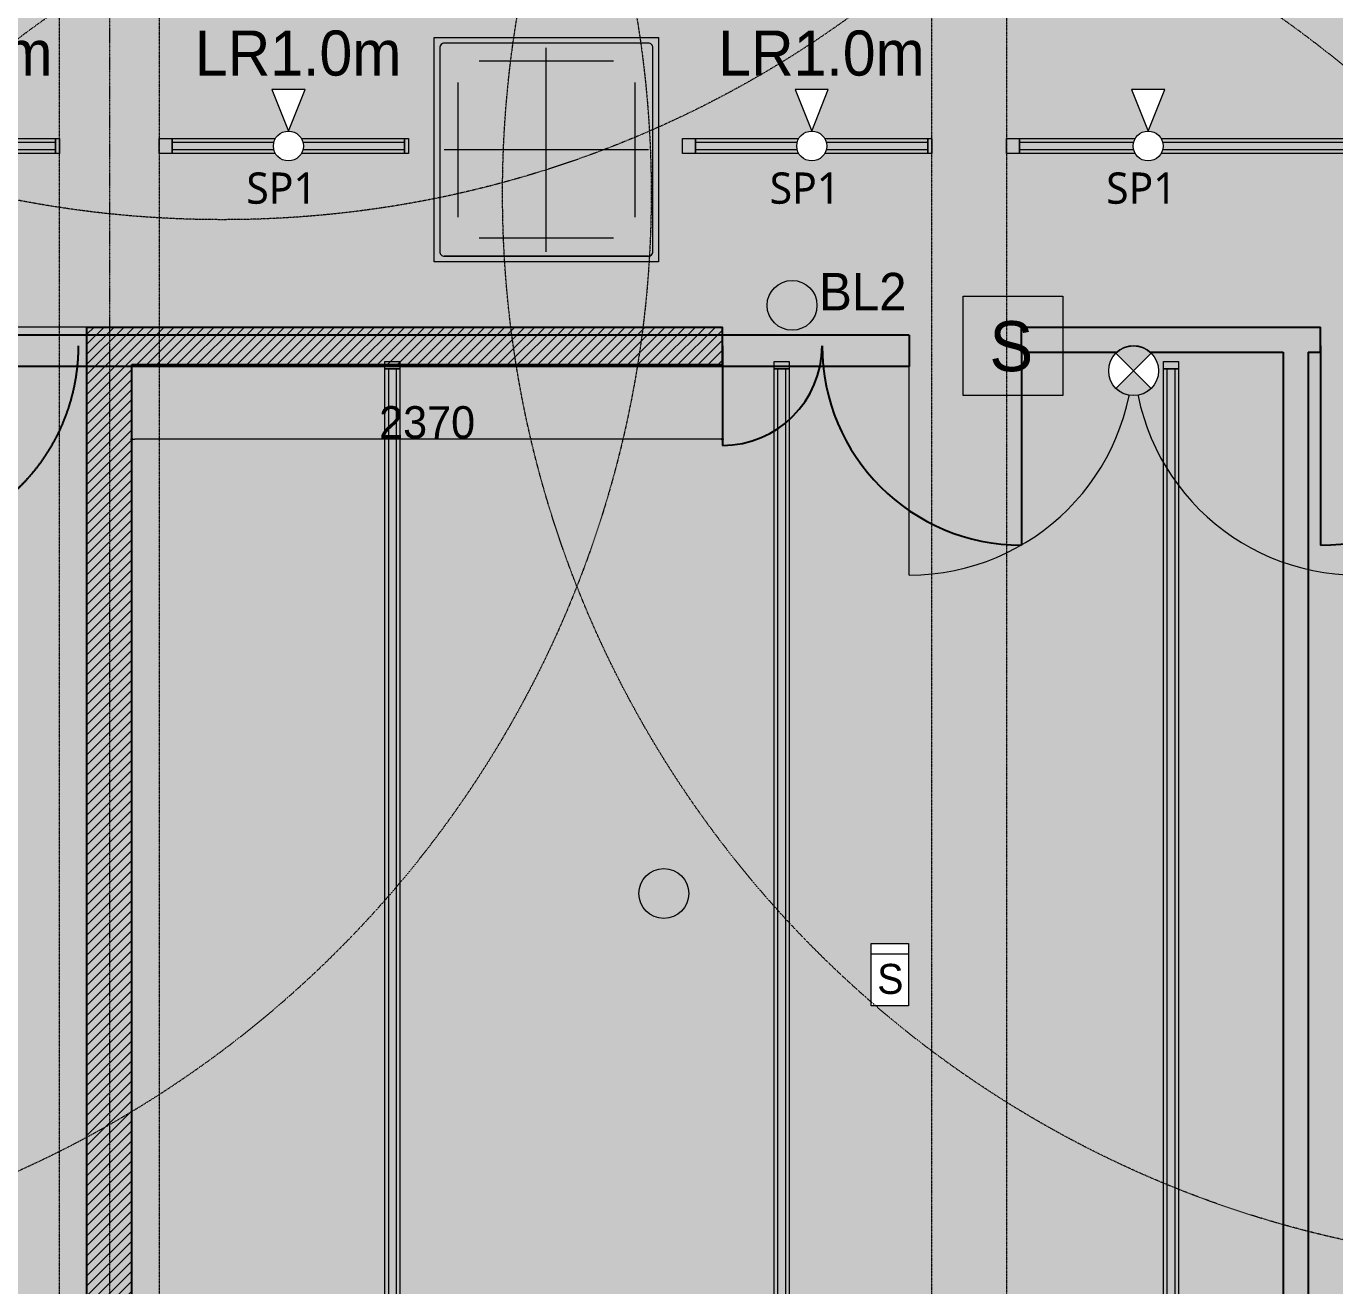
# Model space of a CAD drawing. Header units: millimetres. Extents: x -376000 to 292178, y -193032 to 188048.
# Drawn here: x -229792 to -224540, y 58085 to 63142 of the extents above; entities that cross this region are included whole.
import ezdxf

# ---------------------------------------------------------------- set-up
doc = ezdxf.new("R2010")
doc.units = ezdxf.units.MM
doc.header["$PDMODE"] = 1
doc.header["$PDSIZE"] = -2
for name, pattern in [('VW-01 短破線', [2.1161248, 1.0580624, -1.0580624]), ('ラインタイプ-1', [2.1165312, 1.0580624, -1.0584688]), ('ラインタイプ-28', [1.0581610785590276, 0.70538330078125, -0.3527777777777777]), ('ラインタイプ-6', [5.2915312, 3.175, -1.0580624, 0.3527044000000002, -0.7057644000000001])]:
    doc.linetypes.add(name, pattern=pattern)
for name, color, linetype, lineweight, true_color in [('02_0.25', 1, 'Continuous', 25, 0xff0000), ('04_0.10', 7, 'Continuous', 9, 0x0099ff), ('05_0.05点線', 9, 'ラインタイプ-28', 5, 0x808080), ('06一点鎖線', 7, 'ラインタイプ-6', 9, 0x9999ff), ('08_ハッチ・色', 7, 'Continuous', 5, 0x888888)]:
    doc.layers.add(name, color=color, linetype=linetype, lineweight=lineweight, true_color=true_color)
for name, color, linetype, lineweight in [('02_既存平面-内部建具・サッシ', 7, 'Continuous', 18), ('07_文字・記号', 7, 'Continuous', 9), ('_セキュリティー (2D)', 7, 'Continuous', 5), ('_塗（エリア） (2D)', 7, 'Continuous', 5), ('_塗（壁） (2D)', 7, 'Continuous', 5), ('_天井プロット (2D)', 7, 'Continuous', 5), ('_平面図(既存部) (2D)', 7, 'Continuous', 5), ('_平面図（新設） (2D)', 7, 'Continuous', 5), ('_梁 (2D)', 7, 'Continuous', 5), ('_解体部 (2D)', 7, 'Continuous', 5), ('天伏図', 7, 'Continuous', 5), ('寸法', 7, 'Continuous', 5)]:
    doc.layers.add(name, color=color, linetype=linetype, lineweight=lineweight)
doc.styles.add('Hiragino Kaku Gothic Pro W3', font='', dxfattribs={"bigfont": 'Hiragino Kaku Gothic Pro W3'})
doc.styles.add('Hiragino Sans W3', font='', dxfattribs={"bigfont": 'Hiragino Sans W3'})
doc.styles.add('Yu Gothic UI (bold)', font='Yu Gothic UI.ttf')
doc.styles.add('ＭＳ Ｐゴシック', font='MS PGothic.ttf')
doc.styles.get('Hiragino Kaku Gothic Pro W3').set_extended_font_data('Hiragino Kaku Gothic Pro W3')
doc.styles.get('Hiragino Sans W3').set_extended_font_data('Hiragino Sans W3')
doc.dimstyles.new('建具表寸法', dxfattribs={"dimtxt": 161.7816840277779, "dimasz": 0.19998779296875, "dimexe": 0, "dimexo": 0.3, "dimgap": 0.005, "dimtad": 1, "dimdsep": 46, "dimtxsty": 'Hiragino Sans W3', "dimblk": 'DOT', "dimblk1": 'DOT', "dimblk2": 'DOT', "dimcen": 0, "dimazin": 0, "dimtfac": 1, "dimtix": 1, "dimtmove": 0, "dimatfit": 0, "dimldrblk": 'VW_FILLEDARROW', "dimfxl": 1, "dimfrac": 2, "dimtolj": 1, "dimarcsym": 0})

# ---------------------------------------------------------------- blocks, each defined once
blk = doc.blocks.new('塗（エリア） (2D)')
at = {"layer": '08_ハッチ・色', "linetype": 'Continuous', "lineweight": 0, "true_color": 0xd9d2ae, "transparency": 33554559}
blk.add_hatch(color=9, dxfattribs=at).paths.add_polyline_path([(-250142.7557079456, 61858.5592114356), (-250142.7557079456, 64113.55921143571), (-247342.7557079456, 64113.55921143571), (-247342.7557079456, 63598.55921143571), (-227667.2557079456, 63598.55921143571), (-227667.2557079456, 65233.05420418431), (-225357.7557079456, 65233.05420418431), (-225357.7557079456, 63623.5592114356), (-222307.7557079456, 63623.5592114356), (-222307.7557079456, 61858.5592114356)])
at = {"layer": '08_ハッチ・色', "linetype": 'Continuous', "lineweight": 0, "true_color": 0x74ff63, "transparency": 33554559}
blk.add_hatch(color=91, dxfattribs=at).paths.add_polyline_path([(-231040.2557079456, 61858.55902478657), (-231040.2557079456, 60698.05906584938), (-231040.2557079456, 60698.05906584938), (-231040.2557079456, 56583.55921143571), (-214892.7557079456, 56583.55921143571), (-214892.7557079456, 61858.55902478657)])
blk = doc.blocks.new('塗（壁） (2D)')
at = {"layer": '08_ハッチ・色', "linetype": 'Continuous', "lineweight": 0}
blk.add_hatch(color=120, dxfattribs=at).paths.add_polyline_path([(-226247.7557079456, 61901.05921143548), (-226247.7557079456, 61776.05921143548), (-231102.7557079456, 61776.05921143548), (-231102.7557079456, 61901.05921143548)])
blk = doc.blocks.new('平面図(既存部) (2D)')
at = {"layer": '06一点鎖線'}
blk.add_line((-229457.7557079456, 72935.68380817688), (-229457.7557079456, 54935.68380817689), dxfattribs=at)
blk.add_line((-229457.7557079456, 72935.68380817688), (-229457.7557079456, 54935.68380817689), dxfattribs=at)
blk = doc.blocks.new('グループ-202')
at = {"layer": '02_0.25'}
blk.add_line((-230382.7557079458, 61058.55921143548), (-230382.7557079458, 61858.55921143548), dxfattribs=at)
blk.add_open_spline([(-229582.7557079458, 61858.55921143549), (-229582.7608294859, 61819.25798322508), (-229586.6079266081, 61780.14549917185), (-229590.4652174874, 61741.03401911612), (-229598.1274836232, 61702.48695382259), (-229605.7997960217, 61663.94188685495), (-229617.20343936, 61626.33146963194), (-229628.6168847152, 61588.72402581816), (-229643.6520819368, 61552.41246554344), (-229658.6967425306, 61516.10482512584), (-229677.2186964672, 61481.44182197472), (-229695.749683994, 61446.78364737824), (-229717.5800181038, 61414.10302501982), (-229739.4188690237, 61381.42809341197), (-229764.3473452557, 61351.0445841046), (-229789.2837394958, 61320.66757293861), (-229817.0702829966, 61292.87378648626), (-229844.8640694489, 61265.08724298551), (-229875.2410806149, 61240.15084874532), (-229905.6245899223, 61215.22237251335), (-229938.29952153, 61193.38352159347), (-229970.9801438885, 61171.55318748367), (-230005.638318485, 61153.02219995682), (-230040.3013216361, 61134.50024602032), (-230076.6089620537, 61119.45558542648), (-230112.9205223284, 61104.4203882049), (-230150.5279661422, 61093.00694284974), (-230188.1383833653, 61081.60329951136), (-230226.6834503328, 61073.93098711291), (-230265.2305156264, 61066.26872097694), (-230304.3419956821, 61062.41143009775), (-230343.4544797354, 61058.56433297566), (-230382.7557079458, 61058.55921143549)], degree=2, knots=[0, 0, 0, 0.0625000000000113, 0.0625000000000113, 0.1249999999999293, 0.1249999999999293, 0.1874999999998223, 0.1874999999998223, 0.2499999999998109, 0.2499999999998109, 0.3124999999998602, 0.3124999999998602, 0.3749999999998869, 0.3749999999998869, 0.4374999999998979, 0.4374999999998979, 0.4999999999998618, 0.4999999999998618, 0.5624999999996858, 0.5624999999996858, 0.6249999999994527, 0.6249999999994527, 0.6874999999993681, 0.6874999999993681, 0.7499999999993621, 0.7499999999993621, 0.8124999999994156, 0.8124999999994156, 0.8749999999994683, 0.8749999999994683, 0.937499999999668, 0.937499999999668, 1, 1, 1], dxfattribs=at)
blk = doc.blocks.new('_Dot')
at = {"color": 0, "linetype": 'ByBlock', "lineweight": -2}
blk.add_line((-0.5, 0), (-1, 0), dxfattribs=at)
at = {"color": 0, "linetype": 'ByBlock', "const_width": 0.5}
blk.add_lwpolyline([(-0.25, 0, 1), (0.25, 0, 1)], format="xyb", close=True, dxfattribs=at)
blk = doc.blocks.new('*D283')
at = {"layer": 'Defpoints', "color": 0}
for p in [(-229847.7557079456, 61933.55921143548), (-229547.7557079456, 61933.55921143548), (-229547.7557079456, 57173.55921143571)]:
    blk.add_point(p, dxfattribs=at)
at = {"layer": '寸法', "color": 0, "lineweight": -2}
for p, q in [((-229548.0557079456, 61933.55921143548), (-229847.7557079456, 61933.55921143548)), ((-229847.7557079456, 57185.55847901384), (-229847.7557079456, 61921.55994385736)), ((-229548.0557079456, 57173.55921143571), (-229847.7557079456, 57173.55921143571))]:
    blk.add_line(p, q, dxfattribs=at)
at = {"layer": '寸法', "color": 0, "lineweight": -2, "xscale": 11.999267578125, "yscale": 11.999267578125, "zscale": 11.999267578125}
for p, rotation in [((-229847.7557079456, 61933.55921143548), 90), ((-229847.7557079456, 57173.55921143571), 270)]:
    blk.add_blockref('_Dot', p, dxfattribs=dict(at, rotation=rotation))
at = {"layer": '寸法', "color": 0, "insert": (-229914.711451391, 59553.5592114356), "char_height": 129.4253472222222, "attachment_point": 5, "rotation": 90, "style": 'Hiragino Kaku Gothic Pro W3'}
blk.add_mtext('\\A1;4760', dxfattribs=at)
blk = doc.blocks.new('VW_FILLEDARROW')
at = {"color": 0, "linetype": 'Continuous', "lineweight": 5, "transparency": 16777216, "flags": 128}
blk.add_lwpolyline([(-161.3333333333333, 43.22913637888779), (0, 0), (-161.3333333333333, -43.22913637888784)], close=True, dxfattribs=at)
blk = doc.blocks.new('*D284')
at = {"layer": 'Defpoints', "color": 0}
for p in [(-229367.7557079456, 61783.55921143548), (-226997.7557079456, 61783.55921143548), (-229367.7557079456, 61483.55921143548)]:
    blk.add_point(p, dxfattribs=at)
at = {"layer": '寸法', "color": 0, "lineweight": -2}
for p, q in [((-229367.7557079456, 61783.25921143548), (-229367.7557079456, 61483.55921143548)), ((-226997.7557079456, 61783.25921143548), (-226997.7557079456, 61483.55921143548)), ((-227009.7549755238, 61483.55921143548), (-229355.7564403675, 61483.55921143548))]:
    blk.add_line(p, q, dxfattribs=at)
at = {"layer": '寸法', "color": 0, "lineweight": -2, "xscale": 11.999267578125, "yscale": 11.999267578125, "zscale": 11.999267578125, "rotation": 180}
blk.add_blockref('_Dot', (-229367.7557079456, 61483.55921143548), dxfattribs=at)
at = {"layer": '寸法', "color": 0, "lineweight": -2, "xscale": 11.999267578125, "yscale": 11.999267578125, "zscale": 11.999267578125}
blk.add_blockref('_Dot', (-226997.7557079456, 61483.55921143548), dxfattribs=at)
at = {"layer": '寸法', "color": 0, "insert": (-228182.7557079456, 61550.68391747517), "char_height": 129.4253472222222, "attachment_point": 5, "style": 'Hiragino Kaku Gothic Pro W3'}
blk.add_mtext('\\A1;2370', dxfattribs=at)
blk = doc.blocks.new('グループ-639')
at = {"layer": '04_0.10'}
blk.add_line((-226247.7557079456, 60938.55921143536), (-226247.7557079456, 61838.55921143536), dxfattribs=at)
blk.add_arc((-226247.7557079456, 61838.55921143536), 900, 270, 0, dxfattribs=at)
blk = doc.blocks.new('グループ-641')
at = {"layer": '04_0.10'}
blk.add_line((-224447.7557079456, 60938.55921143536), (-224447.7557079456, 61838.55921143536), dxfattribs=at)
blk.add_arc((-224447.7557079456, 61838.55921143536), 900, 180, 270, dxfattribs=at)
blk = doc.blocks.new('平面図（新設） (2D)')
at = {"layer": '02_0.25'}
for p, q in [((-226247.7557079456, 61901.05921143548), (-231102.7557079456, 61901.05921143548)), ((-226247.7557079456, 61901.05921143548), (-226247.7557079456, 61776.05921143548)), ((-226249.1954826151, 61776.05921143536), (-230977.7557079456, 61776.05921143548))]:
    blk.add_line(p, q, dxfattribs=at)
at = {"layer": '04_0.10'}
for name in ['グループ-639', 'グループ-641']:
    blk.add_blockref(name, (0, 0), dxfattribs=at)
blk = doc.blocks.new('グループ-1158')
at = {"layer": '07_文字・記号', "color": 160, "linetype": 'Continuous', "lineweight": 5, "true_color": 0x003dff, "transparency": 33554687, "flags": 128}
for points in [[(-225805.2650996233, 62630.74416622978), (-225857.7557079458, 62630.74416622978), (-225857.7557079458, 62690.74416622978), (-225805.2650996233, 62690.74416622978)], [(-222773.5028904425, 62630.74416622978), (-225805.2650996233, 62630.74416622978), (-225805.2650996233, 62690.74416622978), (-222773.5028904425, 62690.74416622978)], [(-222773.5028904425, 62645.74416622978), (-225805.2650996233, 62645.74416622978), (-225805.2650996233, 62675.74416622978), (-222773.5028904425, 62675.74416622978)], [(-222757.7557079457, 62630.74416622978), (-222773.5028904425, 62630.74416622978), (-222773.5028904425, 62690.74416622978), (-222757.7557079457, 62690.74416622978)]]:
    blk.add_lwpolyline(points, close=True, dxfattribs=at)
at = {"layer": '07_文字・記号', "color": 160, "true_color": 0x003dff, "insert": (-223200.2596983169, 63032.66337766551), "char_height": 180.9088541666667, "attachment_point": 5, "line_spacing_factor": 1.007907314816854, "style": 'ＭＳ Ｐゴシック'}
blk.add_mtext('LR3.0m', dxfattribs=at)
blk = doc.blocks.new('グループ-1163')
at = {"layer": '07_文字・記号', "color": 160, "linetype": 'Continuous', "lineweight": 5, "true_color": 0x003dff, "transparency": 33554687, "flags": 128}
for points in [[(-232705.2650996231, 62630.74416622978), (-232757.7557079456, 62630.74416622978), (-232757.7557079456, 62690.74416622978), (-232705.2650996231, 62690.74416622978)], [(-229673.5028904423, 62630.74416622978), (-232705.2650996231, 62630.74416622978), (-232705.2650996231, 62690.74416622978), (-229673.5028904423, 62690.74416622978)], [(-229673.5028904423, 62645.74416622978), (-232705.2650996231, 62645.74416622978), (-232705.2650996231, 62675.74416622978), (-229673.5028904423, 62675.74416622978)], [(-229657.7557079456, 62630.74416622978), (-229673.5028904423, 62630.74416622978), (-229673.5028904423, 62690.74416622978), (-229657.7557079456, 62690.74416622978)]]:
    blk.add_lwpolyline(points, close=True, dxfattribs=at)
at = {"layer": '07_文字・記号', "color": 160, "true_color": 0x003dff, "insert": (-230100.2596983168, 63032.66337766551), "char_height": 180.9088541666667, "attachment_point": 5, "line_spacing_factor": 1.007907314816854, "style": 'ＭＳ Ｐゴシック'}
blk.add_mtext('LR3.0m', dxfattribs=at)
blk = doc.blocks.new('グループ-1164')
at = {"layer": '07_文字・記号', "color": 160, "linetype": 'Continuous', "lineweight": 5, "true_color": 0x003dff, "transparency": 33554687, "flags": 128}
for points in [[(-227105.2650996231, 62630.74416622978), (-227157.7557079456, 62630.74416622978), (-227157.7557079456, 62690.74416622978), (-227105.2650996231, 62690.74416622978)], [(-226173.5028904424, 62630.74416622978), (-227105.2650996231, 62630.74416622978), (-227105.2650996231, 62690.74416622978), (-226173.5028904424, 62690.74416622978)], [(-226173.5028904424, 62645.74416622978), (-227105.2650996231, 62645.74416622978), (-227105.2650996231, 62675.74416622978), (-226173.5028904424, 62675.74416622978)], [(-226157.7557079456, 62630.74416622978), (-226173.5028904424, 62630.74416622978), (-226173.5028904424, 62690.74416622978), (-226157.7557079456, 62690.74416622978)]]:
    blk.add_lwpolyline(points, close=True, dxfattribs=at)
at = {"layer": '07_文字・記号', "color": 160, "true_color": 0x003dff, "insert": (-226600.2596983169, 63032.66337766551), "char_height": 180.9088541666667, "attachment_point": 5, "line_spacing_factor": 1.007907314816854, "style": 'ＭＳ Ｐゴシック'}
blk.add_mtext('LR1.0m', dxfattribs=at)
blk = doc.blocks.new('グループ-1184')
at = {"color": 255}
blk.add_wipeout([(66.66666666666661, 218.38048195759038), (-66.66666666666669, 218.38048195759038), (-1.0658141036401503e-14, 51.71381529092378)], dxfattribs=at).dxf.layer = '07_文字・記号'
at = {"layer": '07_文字・記号', "color": 160, "true_color": 0x003dff, "flags": 128}
blk.add_lwpolyline([(66.66666666666664, 218.3804819575904), (-66.6666666666667, 218.3804819575904), (-4e-15, 51.71381529092378)], close=True, dxfattribs=at)
at = {"color": 255}
blk.add_wipeout([(37.71805487171424, -54.94824999442716), (32.96274992697249, -58.42057527335727), (27.88999568116196, -61.41007896490771), (22.548645530719334, -63.887970514299866), (16.990139597472407, -65.8303864713598), (11.268009332146741, -67.21862030858844), (5.4373619772320465, -68.03930257524746), (-0.44565014588780927, -68.28452965247837), (-6.324370414485617, -67.95193986947271), (-12.142183538739383, -67.04473624765285), (-17.84306079792239, -65.57165565382489), (-23.372099627612183, -63.54688465937518), (-28.676052361398778, -60.989922915832636), (-33.70383903502033, -57.92539536256507), (-38.40703931434206, -54.382815075151626), (-42.740358809643325, -50.396299038331435), (-46.66206528535096, -46.004239580790454), (-50.13439056428108, -41.2489346360487), (-53.1238942558315, -36.1761803902382), (-55.60178580522366, -30.83483023979558), (-57.54420176228357, -25.276324306548645), (-58.93243559951221, -19.55419404122297), (-59.753117866171245, -13.723546686308282), (-59.998344943402145, -7.840534563188413), (-59.665755160396486, -1.9618142945906243), (-58.75855153857663, 3.85599882966315), (-57.28547094474868, 9.556876088846167), (-55.260699950298964, 15.085914918535934), (-52.70373820675642, 20.38986765232255), (-49.63921065348885, 25.417654325944085), (-46.0966303660754, 30.120854605265805), (-42.11011432925523, 34.45417410056706), (-37.71805487171425, 38.37588057627471), (-32.962749926972506, 41.84820585520487), (-27.889995681161974, 44.83770954675526), (-22.548645530719348, 47.31560109614742), (-16.99013959747242, 49.25801705320734), (-11.268009332146756, 50.646250890435994), (-5.437361977232061, 51.466933157094985), (0.44565014588779506, 51.71216023432592), (6.324370414485603, 51.37957045132026), (12.142183538739369, 50.4723668295004), (17.843060797922377, 48.999286235672486), (23.37209962761217, 46.97451524122275), (28.676052361398764, 44.41755349768019), (33.703839035020316, 41.35302594441262), (38.40703931434204, 37.81044565699918), (42.74035880964331, 33.823929620179), (46.66206528535095, 29.431870162638006), (50.13439056428106, 24.676565217896297), (53.12389425583149, 19.60381097208574), (55.60178580522365, 14.262460821643117), (57.544201762283556, 8.703954888396197), (58.932435599512196, 2.981824623070537), (59.75311786617123, -2.8488227318441517), (59.99834494340213, -8.731834854964035), (59.66575516039647, -14.610555123561824), (58.75855153857662, -20.428368247815612), (57.28547094474867, -26.129245506998615), (55.26069995029895, -31.658284336688396), (52.703738206756405, -36.962237070474984), (49.63921065348884, -41.99002374409655), (46.09663036607539, -46.69322402341827), (42.11011432925522, -51.026543518719535)], dxfattribs=at).dxf.layer = '07_文字・記号'
at = {"layer": '07_文字・記号', "color": 160, "true_color": 0x003dff}
blk.add_circle((0, -8.286184709076224), 60.00000000000001, dxfattribs=at)
blk = doc.blocks.new('照明(スポット)-1')
at = {"layer": '07_文字・記号', "color": 160, "true_color": 0x003dff}
blk.add_blockref('グループ-1184', (0, 0), dxfattribs=at)
at = {"layer": '07_文字・記号', "color": 160, "true_color": 0x003dff, "transparency": 33554687, "insert": (-168.4634551339679, -114.4578137600021), "char_height": 125.6311487268519, "attachment_point": 1, "line_spacing_factor": 1.030179951983436, "style": 'Yu Gothic UI (bold)'}
blk.add_mtext('SP1', dxfattribs=at)
blk = doc.blocks.new('グループ-1261')
at = {"layer": '07_文字・記号', "color": 160, "linetype": 'Continuous', "lineweight": 5, "true_color": 0x003dff, "transparency": 33554687, "flags": 128}
for points in [[(-228291.7557079456, 61796.05902478662), (-228291.7557079456, 61766.05902478662), (-228351.7557079456, 61766.05902478662), (-228351.7557079456, 61796.05902478662)], [(-228291.7557079456, 61766.05902478662), (-228291.7557079456, 56901.05902478662), (-228351.7557079456, 56901.05902478662), (-228351.7557079456, 61766.05902478662)], [(-228306.7557079456, 61766.05902478662), (-228306.7557079456, 56901.05902478662), (-228336.7557079456, 56901.05902478662), (-228336.7557079456, 61766.05902478662)], [(-228291.7557079456, 56901.05902478662), (-228291.7557079456, 56801.05902478662), (-228351.7557079456, 56801.05902478662), (-228351.7557079456, 56901.05902478662)]]:
    blk.add_lwpolyline(points, close=True, dxfattribs=at)
at = {"layer": '07_文字・記号', "color": 160, "true_color": 0x003dff, "insert": (-228525.6360877206, 57231.06419688767), "char_height": 180.9088541666667, "attachment_point": 5, "rotation": 90, "line_spacing_factor": 1.007907314816854, "style": 'ＭＳ Ｐゴシック'}
blk.add_mtext('LR5.0m', dxfattribs=at)
blk = doc.blocks.new('グループ-1262')
at = {"layer": '07_文字・記号', "color": 160, "linetype": 'Continuous', "lineweight": 5, "true_color": 0x003dff, "transparency": 33554687, "flags": 128}
for points in [[(-226729.7557079456, 61796.05902478662), (-226729.7557079456, 61766.05902478662), (-226789.7557079456, 61766.05902478662), (-226789.7557079456, 61796.05902478662)], [(-226729.7557079456, 61766.05902478662), (-226729.7557079456, 56901.05902478662), (-226789.7557079456, 56901.05902478662), (-226789.7557079456, 61766.05902478662)], [(-226744.7557079456, 61766.05902478662), (-226744.7557079456, 56901.05902478662), (-226774.7557079456, 56901.05902478662), (-226774.7557079456, 61766.05902478662)], [(-226729.7557079456, 56901.05902478662), (-226729.7557079456, 56801.05902478662), (-226789.7557079456, 56801.05902478662), (-226789.7557079456, 56901.05902478662)]]:
    blk.add_lwpolyline(points, close=True, dxfattribs=at)
at = {"layer": '07_文字・記号', "color": 160, "true_color": 0x003dff, "insert": (-226963.6360877206, 57231.06419688767), "char_height": 180.9088541666667, "attachment_point": 5, "rotation": 90, "line_spacing_factor": 1.007907314816854, "style": 'ＭＳ Ｐゴシック'}
blk.add_mtext('LR5.0m', dxfattribs=at)
blk = doc.blocks.new('グループ-1263')
at = {"layer": '07_文字・記号', "color": 160, "linetype": 'Continuous', "lineweight": 5, "true_color": 0x003dff, "transparency": 33554687, "flags": 128}
for points in [[(-225167.7557079456, 61796.05902478662), (-225167.7557079456, 61766.05902478662), (-225227.7557079456, 61766.05902478662), (-225227.7557079456, 61796.05902478662)], [(-225167.7557079456, 61766.05902478662), (-225167.7557079456, 56901.05902478662), (-225227.7557079456, 56901.05902478662), (-225227.7557079456, 61766.05902478662)], [(-225182.7557079456, 61766.05902478662), (-225182.7557079456, 56901.05902478662), (-225212.7557079456, 56901.05902478662), (-225212.7557079456, 61766.05902478662)], [(-225167.7557079456, 56901.05902478662), (-225167.7557079456, 56801.05902478662), (-225227.7557079456, 56801.05902478662), (-225227.7557079456, 56901.05902478662)]]:
    blk.add_lwpolyline(points, close=True, dxfattribs=at)
at = {"layer": '07_文字・記号', "color": 160, "true_color": 0x003dff, "insert": (-225401.6360877206, 57231.06419688767), "char_height": 180.9088541666667, "attachment_point": 5, "rotation": 90, "line_spacing_factor": 1.007907314816854, "style": 'ＭＳ Ｐゴシック'}
blk.add_mtext('LR5.0m', dxfattribs=at)
blk = doc.blocks.new('誘導灯')
at = {"color": 255}
blk.add_wipeout([(100, 7.275957614183426e-12), (99.5184726672197, -9.80171403294878), (98.07852804032306, -19.509032201605578), (95.69403357322088, -29.028467725438986), (92.38795325112868, -38.26834323650172), (88.1921264348355, -47.13967368259247), (83.14696123025452, -55.55702330195294), (77.3010453362737, -63.439328416357256), (70.71067811865474, -70.71067811864748), (63.43932841636454, -77.30104533626641), (55.557023301960214, -83.14696123024726), (47.139673682599756, -88.19212643482823), (38.268343236508976, -92.38795325112142), (29.028467725446237, -95.6940335732136), (19.50903220161282, -98.07852804031577), (9.80171403295606, -99.51847266721244), (0, -99.99999999999272), (-9.80171403295606, -99.51847266721244), (-19.50903220161282, -98.07852804031577), (-29.028467725446237, -95.6940335732136), (-38.268343236508976, -92.38795325112142), (-47.139673682599756, -88.19212643482823), (-55.557023301960214, -83.14696123024726), (-63.43932841636454, -77.30104533626641), (-70.71067811865474, -70.71067811864748), (-77.3010453362737, -63.439328416357256), (-83.14696123025452, -55.55702330195294), (-88.1921264348355, -47.13967368259247), (-92.38795325112868, -38.26834323650172), (-95.69403357322088, -29.028467725438986), (-98.07852804032306, -19.509032201605578), (-99.5184726672197, -9.80171403294878), (-100, 7.275957614183426e-12), (-99.5184726672197, 9.801714032963332), (-98.07852804032306, 19.50903220162013), (-95.69403357322088, 29.028467725453538), (-92.38795325112868, 38.268343236516245), (-88.1921264348355, 47.139673682607025), (-83.14696123025452, 55.55702330196749), (-77.3010453362737, 63.43932841637178), (-70.71067811865474, 70.71067811866203), (-63.43932841636454, 77.30104533628099), (-55.557023301960214, 83.14696123026181), (-47.139673682599756, 88.19212643484275), (-38.268343236508976, 92.38795325113597), (-29.028467725446237, 95.69403357322813), (-19.50903220161282, 98.0785280403303), (-9.80171403295606, 99.518472667227), (0, 100.00000000000728), (9.80171403295606, 99.518472667227), (19.50903220161282, 98.0785280403303), (29.028467725446237, 95.69403357322813), (38.268343236508976, 92.38795325113597), (47.139673682599756, 88.19212643484275), (55.557023301960214, 83.14696123026181), (63.43932841636454, 77.30104533628099), (70.71067811865474, 70.71067811866203), (77.3010453362737, 63.43932841637178), (83.14696123025452, 55.55702330196749), (88.1921264348355, 47.139673682607025), (92.38795325112868, 38.268343236516245), (95.69403357322088, 29.028467725453538), (98.07852804032306, 19.50903220162013), (99.5184726672197, 9.801714032963332)], dxfattribs=at).dxf.layer = '07_文字・記号'
at = {"layer": '07_文字・記号', "linetype": 'Continuous', "lineweight": 0, "true_color": 0x00d136}
h = blk.add_hatch(color=102, dxfattribs=at)
edge = h.paths.add_edge_path()
edge.add_arc((5.82057e-11, -2.37712e-11), 99.99999999998741, 45.00000000003615, 134.9999999999874)
edge.add_line((-70.71067811857209, 70.71067811863759), (70.71067811863033, -70.71067811863759))
edge.add_arc((-3.64e-12, 7.7041e-12), 99.9999999999786, 225.0000000000341, 314.99999999999545, ccw=False)
edge.add_line((-70.71067811860121, -70.71067811867397), (70.71067811865942, 70.71067811866669))
at = {"layer": '07_文字・記号', "color": 92, "true_color": 0x14b500, "flags": 128}
blk.add_lwpolyline([(70.71067811865942, 70.71067811866669, 0.4142135623728459), (-70.71067811857209, 70.71067811863759), (70.71067811863031, -70.71067811863759, -0.4142135623728974), (-70.71067811860121, -70.71067811867397)], format="xyb", close=True, dxfattribs=at)
at = {"layer": '07_文字・記号', "color": 92, "true_color": 0x14b500}
blk.add_circle((0, 7.276000000000001e-12), 100, dxfattribs=at)
blk = doc.blocks.new('グループ-1350')
at = {"color": 255, "linetype": 'Continuous', "lineweight": 5}
blk.add_wipeout([(-226400.5773069824, 59458.78352198067), (-226250.5773069824, 59458.78352198067), (-226250.5773069824, 59208.78352198067), (-226400.5773069824, 59208.78352198067)], dxfattribs=at).dxf.layer = '天伏図'
at = {"layer": '天伏図', "color": 82, "linetype": 'Continuous', "lineweight": 5, "true_color": 0x1ade00}
blk.add_line((-226400.5773069824, 59417.66510092804), (-226250.5773069824, 59417.66510092804), dxfattribs=at)
at = {"layer": '天伏図', "color": 82, "linetype": 'Continuous', "lineweight": 5, "true_color": 0x1ade00, "flags": 128}
blk.add_lwpolyline([(-226400.5773069824, 59458.78352198067), (-226250.5773069824, 59458.78352198067), (-226250.5773069824, 59208.78352198067), (-226400.5773069824, 59208.78352198067)], close=True, dxfattribs=at)
at = {"layer": '天伏図', "color": 82, "true_color": 0x1ade00, "insert": (-226376.5095986491, 59377.40433703915), "char_height": 120.6059027777778, "attachment_point": 1, "line_spacing_factor": 1.00614523909165, "style": 'ＭＳ Ｐゴシック'}
blk.add_mtext('S', dxfattribs=at)
blk = doc.blocks.new('非常用照明')
at = {"layer": '07_文字・記号', "linetype": 'Continuous', "lineweight": 0, "true_color": 0x00d136}
h = blk.add_hatch(color=102, dxfattribs=at)
edge = h.paths.add_edge_path()
edge.add_arc((0, 0), 100, 0, 360)
at = {"layer": '07_文字・記号', "color": 92, "true_color": 0x14b500}
blk.add_circle((0, 0), 100, dxfattribs=at)
blk = doc.blocks.new('グループ-1166')
at = {"layer": '07_文字・記号', "linetype": 'Continuous', "lineweight": 0, "true_color": 0x02abea}
blk.add_hatch(color=140, dxfattribs=at).paths.add_polyline_path([(-450.0000000004075, 450.0000000004278), (450.0000000004104, 450.0000000004278), (450.0000000004104, -450.0000000004075), (-450.0000000004075, -450.0000000004075)])
at = {"layer": '07_文字・記号'}
for p, q in [((409.6543520105333, 427.5419417075026), (-409.6543520088744, 427.5419417075026)), ((-427.6611367129808, 409.5401757407817), (-427.6611367129808, -409.5401757415966)), ((8.294592e-10, -409.5401757415966), (8.294592e-10, 409.5401757407817)), ((427.6611367146252, -409.5401757415966), (427.6611367146252, 409.5401757407817)), ((270.1017705574341, 355.5348778430488), (-270.1017705557751, 355.5348778430488)), ((-355.6339978990292, 270.0264894992579), (-355.6339978990292, -270.0264895000728)), ((355.6339978982287, 270.0264894992579), (355.6339978982287, -270.0264895000728)), ((409.6543520105333, 8.149073e-10), (-409.6543520088744, 8.149073e-10)), ((270.1017705574341, -355.5348778414191), (-270.1017705557751, -355.5348778414191)), ((409.6543520105333, -427.5419417083177), (-409.6543520088744, -427.5419417083177))]:
    blk.add_line(p, q, dxfattribs=at)
at = {"layer": '07_文字・記号', "flags": 128}
blk.add_lwpolyline([(-450.0000000004075, 450.0000000004278), (450.0000000004104, 450.0000000004278), (450.0000000004104, -450.0000000004075), (-450.0000000004075, -450.0000000004075)], close=True, dxfattribs=at)
for points in [[(-409.6543520088744, 427.5419417075026, 0.1988611462541293), (-422.3870715807278, 422.2693465298289, 0.1989335812276991), (-427.6611367129808, 409.5401757407817)], [(-409.6543520088744, 427.5419417075026, 0.4141323575096176), (-427.6611367129808, 409.5401757407817), (-427.6611367129808, -409.5401757415966)], [(427.6611367146252, 409.5401757407817, 0.4142956472155489), (409.6543520105333, 427.5419417075026), (-409.6543520088744, 427.5419417075026)], [(427.6611367146252, 409.5401757407817, 0.1989635995639824), (422.3870715823796, 422.2693465298289, 0.1988911436493458), (409.6543520105333, 427.5419417075026)], [(409.6543520105333, -427.5419417083177, 0.4141323574298552), (427.6611367146252, -409.5401757415966), (427.6611367146252, 409.5401757407817)], [(-427.6611367129808, -409.5401757415966, 0.1989635995818872), (-422.3870715807278, -422.2693465294215, 0.1988911436667478), (-409.6543520088744, -427.5419417083177)], [(-427.6611367129808, -409.5401757415966, 0.1989635995818872), (-422.3870715807278, -422.2693465294215, 0.1988911436667478), (-409.6543520088744, -427.5419417083177)], [(-427.6611367129808, -409.5401757415966, 0.4142956472153121), (-409.6543520088744, -427.5419417083177), (409.6543520105333, -427.5419417083177)], [(409.6543520105333, -427.5419417083177, 0.1988611462968291), (422.3870715823796, -422.2693465294215, 0.1989335811496913), (427.6611367146252, -409.5401757415966)]]:
    blk.add_lwpolyline(points, format="xyb", dxfattribs=at)
at = {"layer": '07_文字・記号', "insert": (8.294592e-10, 237.6217404526404), "char_height": 1.507573784722222, "attachment_point": 2, "line_spacing_factor": 0.9980396907557102, "style": 'ＭＳ Ｐゴシック'}
blk.add_mtext('AC', dxfattribs=at)
blk = doc.blocks.new('シンボル-5')
at = {"layer": '07_文字・記号'}
blk.add_blockref('グループ-1166', (0, 0), dxfattribs=at)
blk = doc.blocks.new('グループ-1376')
at = {"layer": '07_文字・記号', "color": 160, "linetype": 'Continuous', "lineweight": 5, "true_color": 0x003dff, "transparency": 33554687, "flags": 128}
for points in [[(-229205.2650996232, 62630.74416622978), (-229257.7557079457, 62630.74416622978), (-229257.7557079457, 62690.74416622978), (-229205.2650996232, 62690.74416622978)], [(-228273.5028904425, 62630.74416622978), (-229205.2650996232, 62630.74416622978), (-229205.2650996232, 62690.74416622978), (-228273.5028904425, 62690.74416622978)], [(-228273.5028904425, 62645.74416622978), (-229205.2650996232, 62645.74416622978), (-229205.2650996232, 62675.74416622978), (-228273.5028904425, 62675.74416622978)], [(-228257.7557079457, 62630.74416622978), (-228273.5028904425, 62630.74416622978), (-228273.5028904425, 62690.74416622978), (-228257.7557079457, 62690.74416622978)]]:
    blk.add_lwpolyline(points, close=True, dxfattribs=at)
at = {"layer": '07_文字・記号', "color": 160, "true_color": 0x003dff, "insert": (-228700.2596983169, 63032.66337766551), "char_height": 180.9088541666667, "attachment_point": 5, "line_spacing_factor": 1.007907314816854, "style": 'ＭＳ Ｐゴシック'}
blk.add_mtext('LR1.0m', dxfattribs=at)
blk = doc.blocks.new('天井プロット (2D)')
at = {"layer": '07_文字・記号', "color": 100, "linetype": 'VW-01 短破線', "true_color": 0x00ff3f}
blk.add_circle((-231583.4620594413, 62470), 4299.999999999994, dxfattribs=at)
at = {"layer": '07_文字・記号', "color": 160, "true_color": 0x0036e9}
blk.add_circle((-226718.2022601537, 62021.05902478669), 100.000000000003, dxfattribs=at)
at = {"layer": '07_文字・記号', "color": 7}
for name, p in [('グループ-1163', (0, 0)), ('グループ-1376', (0, 0)), ('グループ-1164', (0, 0)), ('グループ-1158', (0, 0)), ('シンボル-5', (-227704.4013337454, 62645.74416622978)), ('グループ-1261', (0, 0)), ('グループ-1262', (0, 0)), ('グループ-1263', (0, 0)), ('非常用照明', (-227233.0450130112, 59660))]:
    blk.add_blockref(name, p, dxfattribs=at)
at = {"layer": '07_文字・記号', "color": 82, "true_color": 0x1ade00, "transparency": 33554687}
blk.add_blockref('グループ-1350', (0, 0), dxfattribs=at)
at = {"layer": '07_文字・記号', "color": 160, "true_color": 0x0036e9, "insert": (-226609.7575853206, 62151.4655391073), "char_height": 150.7573784722222, "attachment_point": 1, "line_spacing_factor": 1.006497654236691, "style": 'ＭＳ Ｐゴシック'}
blk.add_mtext('BL2', dxfattribs=at)
at = {"layer": '07_文字・記号'}
for p in [(-226639.3839950328, 62669.03035093887), (-225289.3839950329, 62669.03035093887)]:
    blk.add_blockref('照明(スポット)-1', p, dxfattribs=at)
at = {"layer": '07_文字・記号', "color": 7}
blk.add_blockref('誘導灯', (-225347.7557079456, 61758.55902478657), dxfattribs=at)
at = {"layer": '07_文字・記号', "color": 100, "linetype": 'VW-01 短破線', "true_color": 0x00ff3f}
for centre in [(-229005, 66665), (-223580, 62470), (-227233.0450130112, 59660)]:
    blk.add_circle(centre, 4299.999999999994, dxfattribs=at)
at = {"layer": '07_文字・記号'}
blk.add_blockref('照明(スポット)-1', (-228739.3839950328, 62669.03035093887), dxfattribs=at)
blk = doc.blocks.new('グループ-1466')
at = {"layer": '04_0.10', "linetype": 'Continuous', "lineweight": 0, "true_color": 0xc1d9af}
blk.add_hatch(color=9, dxfattribs=at).paths.add_polyline_path([(-200, 200), (200, 200), (200, -200), (-200, -200)])
at = {"layer": '04_0.10', "color": 7, "flags": 128}
blk.add_lwpolyline([(-200, 200), (200, 200), (200, -200), (-200, -200)], close=True, dxfattribs=at)
at = {"layer": '04_0.10', "color": 9, "linetype": 'Continuous', "true_color": 0xc1d9af}
blk.add_solid([(-94.26222249137031, -166.5111111111111), (94.26224940617878, -166.5111111111111), (-94.26222249137031, 166.5111111111111), (94.26224940617878, 166.5111111111111)], dxfattribs=at)
blk.add_solid([(-94.26222249137031, -166.5111111111111), (94.26224940617878, -166.5111111111111), (-94.26222249137031, 166.5111111111111), (94.26224940617878, 166.5111111111111)], dxfattribs=at)
at = {"layer": '04_0.10', "color": 157, "true_color": 0x20618e, "insert": (-94.26222249137031, 99.05706018518518), "char_height": 201.009837962963, "attachment_point": 1, "line_spacing_factor": 1.007554899671813, "style": 'ＭＳ Ｐゴシック'}
blk.add_mtext('S', dxfattribs=at)
blk = doc.blocks.new('AT錠')
at = {"layer": '04_0.10'}
blk.add_blockref('グループ-1466', (0, 0), dxfattribs=at)
blk = doc.blocks.new('セキュリティー (2D)')
at = {"layer": '04_0.10', "color": 7}
blk.add_blockref('AT錠', (-225831.9916776103, 61858.5592114356), dxfattribs=at)
blk = doc.blocks.new('梁 (2D)')
at = {"layer": '05_0.05点線', "color": 7, "linetype": 'ラインタイプ-1', "flags": 128}
for points in [[(-226157.7557079456, 63633.55921143571), (-225857.7557079456, 63633.55921143571), (-225857.7557079456, 56923.55921143571), (-226157.7557079456, 56923.55921143571)], [(-229257.7557079457, 57173.55921143571), (-229657.7557079457, 57173.55921143571), (-229657.7557079457, 63523.55921143571), (-229257.7557079457, 63523.55921143571)]]:
    blk.add_lwpolyline(points, close=True, dxfattribs=at)
blk = doc.blocks.new('解体部 (2D)')
at = {"layer": '02_0.25', "linetype": 'Continuous', "lineweight": 5}
h = blk.add_hatch(dxfattribs=at)
h.set_pattern_fill('デフォルトハッチング-1', style=0, pattern_type=2)
h.set_pattern_definition([(45, (47.62499999999999, -79.375), (47.45104087697784, 7.238695993849825), [])])
h.paths.add_polyline_path([(-229547.7557079456, 57173.55921143571), (-229547.7557079456, 61933.55921143548), (-226997.7557079456, 61933.55921143548), (-226997.7557079456, 61783.55921143548), (-229367.7557079456, 61783.55921143548), (-229367.7557079456, 57173.55921143571)])
at = {"layer": '02_0.25'}
for p, q in [((-229547.7557079456, 61933.55921143548), (-226997.7557079456, 61933.55921143548)), ((-229547.7557079456, 57173.55921143571), (-229547.7557079456, 61933.55921143548)), ((-226997.7557079456, 61783.55921143548), (-226997.7557079456, 61933.55921143548)), ((-225797.7557079456, 61933.55921143548), (-224647.7557079456, 61933.55921143548)), ((-225797.7557079456, 61833.55921143548), (-225797.7557079456, 61933.55921143548)), ((-224647.7557079456, 61933.55921143548), (-224597.7557079456, 61933.55921143548)), ((-224597.7557079456, 61833.55921143548), (-224597.7557079456, 61933.55921143548)), ((-226997.7557079456, 61858.55921143548), (-226997.7557079456, 61458.55921143548)), ((-225797.7557079456, 61858.55921143548), (-225797.7557079456, 61058.55921143548)), ((-225797.7557079456, 61833.55921143548), (-224747.7557079456, 61833.55921143548)), ((-224747.7557079456, 61833.55921143548), (-224747.7557079456, 56643.55921143571)), ((-224647.7557079456, 61833.55921143548), (-224647.7557079456, 56643.55921143571)), ((-224647.7557079456, 61833.55921143548), (-224597.7557079456, 61833.55921143548)), ((-224597.7557079456, 61858.55921143548), (-224597.7557079456, 61058.55921143548)), ((-229367.7557079456, 61783.55921143548), (-226997.7557079456, 61783.55921143548)), ((-229367.7557079456, 57173.55921143571), (-229367.7557079456, 61783.55921143548))]:
    blk.add_line(p, q, dxfattribs=at)
for centre, radius, start, end in [((-226997.7557079456, 61858.55921143548), 400, 270, 0), ((-225797.7557079456, 61858.55921143548), 800, 180, 270), ((-224597.7557079456, 61858.55921143548), 800, 270, 0)]:
    blk.add_arc(centre, radius, start, end, dxfattribs=at)
at = {"layer": '02_既存平面-内部建具・サッシ', "color": 7, "transparency": 33554559}
blk.add_blockref('グループ-202', (0, 0), dxfattribs=at)
at = {"layer": '寸法'}
dim = blk.add_linear_dim(base=(-229847.7557079456, 61933.55921143548), p1=(-229547.7557079456, 57173.55921143571), p2=(-229547.7557079456, 61933.55921143548), angle=270, dimstyle='建具表寸法', override={"dimtxt": 129.4253472222222, "dimasz": 11.999267578125, "dimgap": 0.3, "dimpost": '<>', "dimtxsty": 'Hiragino Kaku Gothic Pro W3', "dimtmove": 2}, dxfattribs=at)
dim.commit()
dim.dimension.update_dxf_attribs({"geometry": '*D283', "text_midpoint": (-229914.711451391, 59553.5592114356)})
dim = blk.add_linear_dim(base=(-229367.7557079456, 61483.55921143548), p1=(-226997.7557079456, 61783.55921143548), p2=(-229367.7557079456, 61783.55921143548), dimstyle='建具表寸法', override={"dimtxt": 129.4253472222222, "dimasz": 11.999267578125, "dimgap": 0.3, "dimpost": '<>', "dimtxsty": 'Hiragino Kaku Gothic Pro W3', "dimtmove": 2}, dxfattribs=at)
dim.commit()
dim.dimension.update_dxf_attribs({"geometry": '*D284', "text_midpoint": (-228182.7557079456, 61550.68391747517)})

msp = doc.modelspace()

# ---------------------------------------------------------------- block references
at = {"layer": '_塗（エリア） (2D)'}
msp.add_blockref('塗（エリア） (2D)', (0, 0), dxfattribs=at)
at = {"layer": '_塗（壁） (2D)'}
msp.add_blockref('塗（壁） (2D)', (0, 0), dxfattribs=at)

# ---------------------------------------------------------------- next in the draw order: block references
at = {"layer": '_平面図(既存部) (2D)'}
msp.add_blockref('平面図(既存部) (2D)', (0, 0), dxfattribs=at)

# ---------------------------------------------------------------- next in the draw order: block references
at = {"layer": '_解体部 (2D)'}
msp.add_blockref('解体部 (2D)', (0, 0), dxfattribs=at)

# ---------------------------------------------------------------- next in the draw order: block references
at = {"layer": '_平面図（新設） (2D)'}
msp.add_blockref('平面図（新設） (2D)', (0, 0), dxfattribs=at)

# ---------------------------------------------------------------- next in the draw order: block references
at = {"layer": '_天井プロット (2D)'}
msp.add_blockref('天井プロット (2D)', (0, 0), dxfattribs=at)

# ---------------------------------------------------------------- next in the draw order: block references
at = {"layer": '_セキュリティー (2D)'}
msp.add_blockref('セキュリティー (2D)', (0, 0), dxfattribs=at)

# ---------------------------------------------------------------- next in the draw order: block references
at = {"layer": '_梁 (2D)'}
msp.add_blockref('梁 (2D)', (0, 0), dxfattribs=at)

doc.saveas('drawing.dxf')
